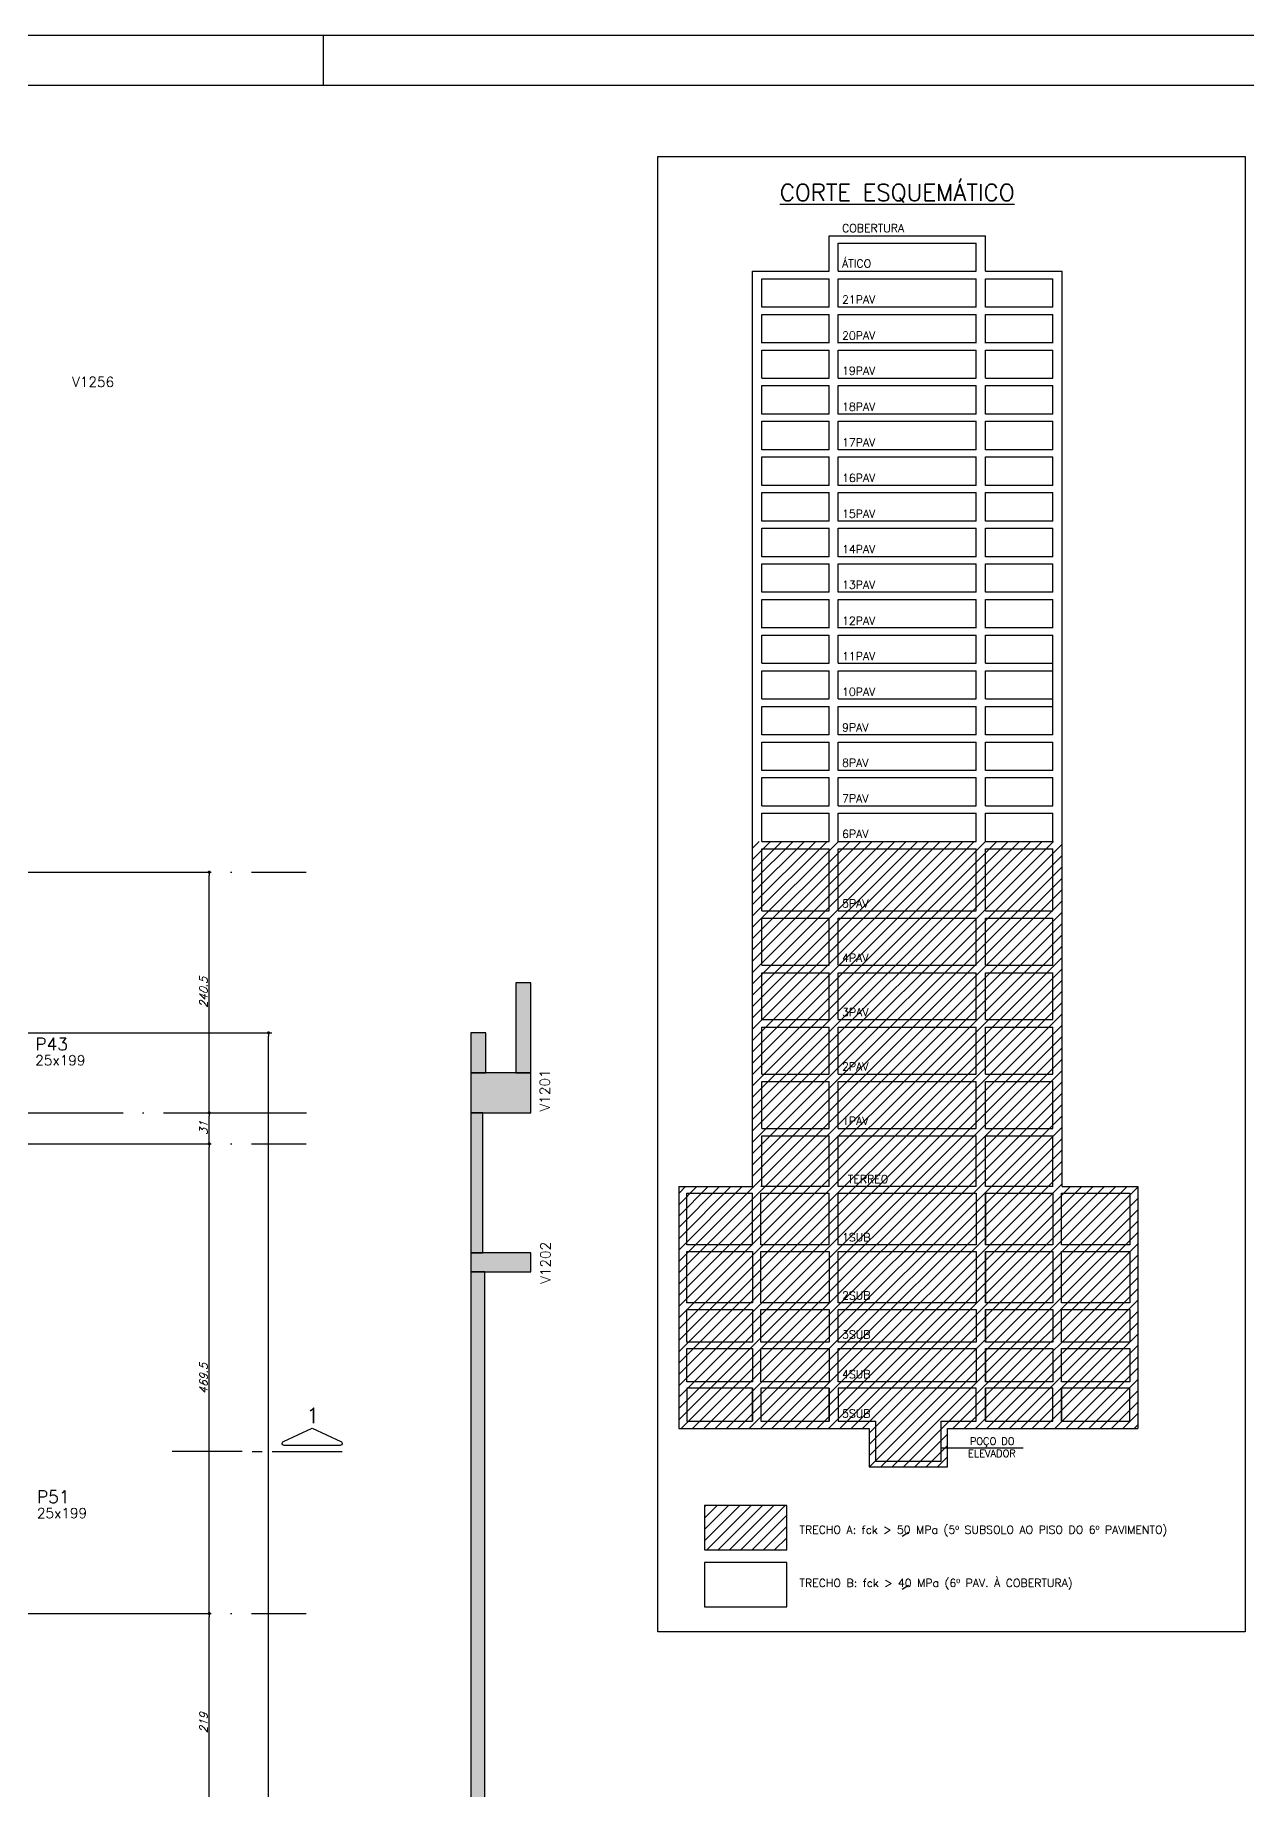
# Model space of a CAD drawing. Extents: x -4228 to 5417, y -2048 to 2452.
# Drawn here: x 3280 to 4491, y 698 to 2452 of the extents above; entities that cross this region are included whole.
import ezdxf
from ezdxf.enums import TextEntityAlignment as Align

# ---------------------------------------------------------------- set-up
doc = ezdxf.new("R2010")
doc.units = 0
doc.header["$LTSCALE"] = 50
doc.header["$MEASUREMENT"] = 0
doc.linetypes.add('EIXO', pattern=[6.8, 6, -0.4, 0, -0.4])
doc.layers.get('0').update_dxf_attribs({"linetype": 'CONTINUOUS'})
doc.layers.get('DEFPOINTS').update_dxf_attribs({"linetype": 'CONTINUOUS'})
for name, color, linetype in [('F-AUX', 2, 'CONTINUOUS'), ('F-AUX-RED', 1, 'CONTINUOUS'), ('F-AUX-YELLOW', 2, 'CONTINUOUS'), ('F-CORTE', 4, 'CONTINUOUS'), ('F-CORTE-INDICAÇÃO', 4, 'CONTINUOUS'), ('F-COTAS', 106, 'CONTINUOUS'), ('F-EIXO', 12, 'EIXO'), ('F-MARGEM', 1, 'CONTINUOUS'), ('F-PILARES-DIM', 172, 'CONTINUOUS'), ('F-PILARES-NOME', 170, 'CONTINUOUS'), ('F-SOLIDO-CORTE', 71, 'CONTINUOUS'), ('F-TEXTO', 6, 'CONTINUOUS'), ('F-TEXTO-CYAN', 4, 'CONTINUOUS'), ('F-TEXTO-MAGENTA', 6, 'CONTINUOUS'), ('F-TEXTO-YELLOW', 2, 'CONTINUOUS')]:
    doc.layers.add(name, color=color, linetype=linetype)
doc.styles.add('CP-TEXT-INCL', font='simplex.shx', dxfattribs={"oblique": 20})
doc.styles.add('CP-TEXTO', font='simplex.shx')
doc.styles.add('MCP', font='simplex.shx')
doc.styles.add('ROMANS', font='simplex.shx')
doc.dimstyles.new('CP-COTAS-50', dxfattribs={"dimscale": 0.64, "dimtxt": 12.5, "dimasz": 5, "dimexe": 5, "dimexo": 5, "dimgap": 2.5, "dimtad": 1, "dimdec": 1, "dimdsep": 46, "dimtxsty": 'CP-TEXT-INCL', "dimblk1": 'DOT', "dimblk2": 'DOT', "dimsah": 1, "dimcen": 9, "dimclrd": 256, "dimclre": 256, "dimclrt": 256, "dimadec": 0, "dimazin": 0, "dimtfac": 1, "dimtdec": 1, "dimtmove": 2, "dimatfit": 3, "dimldrblk": 'DOT', "dimfxl": 0, "dimtolj": 1, "dimarcsym": 0})

# ---------------------------------------------------------------- blocks, each defined once
blk = doc.blocks.new('*U10')
at = {"layer": 'F-CORTE-INDICAÇÃO'}
for p, q in [((70, 0), (0, 0)), ((80, 0), (90, 0)), ((100, 0), (170, 0))]:
    blk.add_line(p, q, dxfattribs=at)
blk.add_lwpolyline([(112, 6, -0.802585), (111.2, 9.8), (140, 23.3), (168.8, 9.8, -0.802585), (168, 6)], format="xyb", close=True, dxfattribs=at)
at = {"layer": 'F-CORTE-INDICAÇÃO', "style": 'ROMANS'}
blk.add_attdef('CORTE', text='', height=15, dxfattribs=at).set_placement((140, 35.8), align=Align.MIDDLE_CENTER)
at = {"layer": 'F-CORTE-INDICAÇÃO', "color": 2, "style": 'ROMANS'}
blk.add_attdef('FOLHA', text='', height=12, dxfattribs=at).set_placement((140, -10), align=Align.MIDDLE_CENTER)
blk = doc.blocks.new('*U28')
at = {"layer": 'F-EIXO'}
blk.add_line((0, 0), (7197, 0), dxfattribs=at)
at = {"layer": 'F-TEXTO', "style": 'ROMANS'}
blk.add_attdef('EIXO', text='', height=17.5, dxfattribs=at).set_placement((-28.2072, 0), align=Align.MIDDLE_CENTER)
blk = doc.blocks.new('*U22')
at = {"layer": 'F-EIXO'}
blk.add_line((0, 0), (7197, 0), dxfattribs=at)
at = {"layer": 'F-TEXTO', "style": 'ROMANS'}
blk.add_attdef('EIXO', text='', height=17.5, dxfattribs=at).set_placement((-28.2072, 0), align=Align.MIDDLE_CENTER)
blk = doc.blocks.new('*U23')
at = {"layer": 'F-EIXO'}
blk.add_line((0, 0), (7285, 0), dxfattribs=at)
at = {"layer": 'F-TEXTO', "style": 'ROMANS'}
blk.add_attdef('EIXO', text='', height=17.5, dxfattribs=at).set_placement((-28.2072, 0), align=Align.MIDDLE_CENTER)
blk = doc.blocks.new('*U42')
at = {"layer": 'F-EIXO'}
blk.add_line((0, 0), (7197, 0), dxfattribs=at)
at = {"layer": 'F-TEXTO', "style": 'ROMANS'}
blk.add_attdef('EIXO', text='', height=17.5, dxfattribs=at).set_placement((-28.2072, 0), align=Align.MIDDLE_CENTER)
blk = doc.blocks.new('_DOT')
at = {"color": 0, "linetype": 'ByBlock'}
blk.add_line((-0.5, 0), (-1, 0), dxfattribs=at)
at = {"color": 0, "linetype": 'ByBlock', "const_width": 0.5}
blk.add_lwpolyline([(-0.25, 0, 1), (0.25, 0, 1)], format="xyb", close=True, dxfattribs=at)
blk = doc.blocks.new('*D76')
at = {"layer": 'DEFPOINTS', "color": 0, "linetype": 'Continuous', "transparency": 16777216}
for p in [(3259.5, 1454.5), (3512.9, 1454.5), (3259.5, -475)]:
    blk.add_point(p, dxfattribs=at)
at = {"layer": 'F-COTAS', "linetype": 'Continuous', "lineweight": -2, "transparency": 16777216}
for p, q in [((3262.7, 1454.5), (3516.1, 1454.5)), ((3512.9, -471.8), (3512.9, 1451.3)), ((3262.7, -475), (3516.1, -475))]:
    blk.add_line(p, q, dxfattribs=at)
at = {"layer": 'F-COTAS', "linetype": 'Continuous', "lineweight": -2, "transparency": 16777216, "xscale": 3.2, "yscale": 3.2, "zscale": 3.2}
for p, rotation in [((3512.9, 1454.5), 90), ((3512.9, -475), 270)]:
    blk.add_blockref('_DOT', p, dxfattribs=dict(at, rotation=rotation))
at = {"layer": 'F-COTAS', "linetype": 'Continuous', "transparency": 16777216, "insert": (3507.3, 489.7), "char_height": 8, "attachment_point": 5, "rotation": 90, "style": 'CP-TEXT-INCL'}
blk.add_mtext('\\A1;1929.5', dxfattribs=at)
blk = doc.blocks.new('*D83')
at = {"layer": 'DEFPOINTS', "color": 0, "linetype": 'Continuous', "transparency": 16777216}
for p in [(3453.6, 874), (3453.6, 874), (3453.6, 655)]:
    blk.add_point(p, dxfattribs=at)
at = {"layer": 'F-COTAS', "linetype": 'Continuous', "lineweight": -2, "transparency": 16777216}
blk.add_line((3453.6, 658.2), (3453.6, 870.8), dxfattribs=at)
at = {"layer": 'F-COTAS', "linetype": 'Continuous', "lineweight": -2, "transparency": 16777216, "xscale": 3.2, "yscale": 3.2, "zscale": 3.2}
for p, rotation in [((3453.6, 874), 90), ((3453.6, 655), 270)]:
    blk.add_blockref('_DOT', p, dxfattribs=dict(at, rotation=rotation))
at = {"layer": 'F-COTAS', "linetype": 'Continuous', "transparency": 16777216, "insert": (3448, 764.5), "char_height": 8, "attachment_point": 5, "rotation": 90, "style": 'CP-TEXT-INCL'}
blk.add_mtext('\\A1;219', dxfattribs=at)
blk = doc.blocks.new('*D84')
at = {"layer": 'DEFPOINTS', "color": 0, "linetype": 'Continuous', "transparency": 16777216}
for p in [(3453.6, 1343.5), (3453.6, 1343.5), (3453.6, 874)]:
    blk.add_point(p, dxfattribs=at)
at = {"layer": 'F-COTAS', "linetype": 'Continuous', "lineweight": -2, "transparency": 16777216}
blk.add_line((3453.6, 877.2), (3453.6, 1340.3), dxfattribs=at)
at = {"layer": 'F-COTAS', "linetype": 'Continuous', "lineweight": -2, "transparency": 16777216, "xscale": 3.2, "yscale": 3.2, "zscale": 3.2}
for p, rotation in [((3453.6, 1343.5), 90), ((3453.6, 874), 270)]:
    blk.add_blockref('_DOT', p, dxfattribs=dict(at, rotation=rotation))
at = {"layer": 'F-COTAS', "linetype": 'Continuous', "transparency": 16777216, "insert": (3448, 1108.7), "char_height": 8, "attachment_point": 5, "rotation": 90, "style": 'CP-TEXT-INCL'}
blk.add_mtext('\\A1;469.5', dxfattribs=at)
blk = doc.blocks.new('*D85')
at = {"layer": 'DEFPOINTS', "color": 0, "linetype": 'Continuous', "transparency": 16777216}
for p in [(3453.6, 1374.5), (3453.6, 1374.5), (3453.6, 1343.5)]:
    blk.add_point(p, dxfattribs=at)
at = {"layer": 'F-COTAS', "linetype": 'Continuous', "lineweight": -2, "transparency": 16777216}
blk.add_line((3453.6, 1346.7), (3453.6, 1371.3), dxfattribs=at)
at = {"layer": 'F-COTAS', "linetype": 'Continuous', "lineweight": -2, "transparency": 16777216, "xscale": 3.2, "yscale": 3.2, "zscale": 3.2}
for p, rotation in [((3453.6, 1374.5), 90), ((3453.6, 1343.5), 270)]:
    blk.add_blockref('_DOT', p, dxfattribs=dict(at, rotation=rotation))
at = {"layer": 'F-COTAS', "linetype": 'Continuous', "transparency": 16777216, "insert": (3448, 1359), "char_height": 8, "attachment_point": 5, "rotation": 90, "style": 'CP-TEXT-INCL'}
blk.add_mtext('\\A1;31', dxfattribs=at)
blk = doc.blocks.new('*D86')
at = {"layer": 'DEFPOINTS', "color": 0, "linetype": 'Continuous', "transparency": 16777216}
for p in [(3453.6, 1615), (3453.6, 1615), (3453.6, 1374.5)]:
    blk.add_point(p, dxfattribs=at)
at = {"layer": 'F-COTAS', "linetype": 'Continuous', "lineweight": -2, "transparency": 16777216}
blk.add_line((3453.6, 1377.7), (3453.6, 1611.8), dxfattribs=at)
at = {"layer": 'F-COTAS', "linetype": 'Continuous', "lineweight": -2, "transparency": 16777216, "xscale": 3.2, "yscale": 3.2, "zscale": 3.2}
for p, rotation in [((3453.6, 1615), 90), ((3453.6, 1374.5), 270)]:
    blk.add_blockref('_DOT', p, dxfattribs=dict(at, rotation=rotation))
at = {"layer": 'F-COTAS', "linetype": 'Continuous', "transparency": 16777216, "insert": (3448, 1494.7), "char_height": 8, "attachment_point": 5, "rotation": 90, "style": 'CP-TEXT-INCL'}
blk.add_mtext('\\A1;240.5', dxfattribs=at)
blk = doc.blocks.new('A0-4L_900')
at = {"layer": 'F-MARGEM', "color": 2}
blk.add_line((155.9, 90), (155.9, 89), dxfattribs=at)
blk.add_lwpolyline([(0, 0), (0, 90), (192.9, 90), (192.9, 0)], close=True, dxfattribs=at)
at = {"layer": 'F-MARGEM', "color": 7}
blk.add_lwpolyline([(2.5, 89), (191.9, 89), (191.9, 1), (2.5, 1)], close=True, dxfattribs=at)
blk = doc.blocks.new('A$C0B3B77B0')
h = blk.add_hatch()
h.set_pattern_fill('ANSI31', color=1, scale=64)
h.set_pattern_definition([(45, (-2444.1215, 1353.0405), (-5.656854, 5.656854), [])])
h.paths.add_polyline_path([(21, 203.2), (211.3, 203.2), (211.3, 165.1), (289.5, 165.1), (289.5, 203.2), (479.9, 203.2), (479.9, 445.1), (404.1, 445.1), (404.1, 790.1), (94.8, 790.1), (94.8, 445.1), (21, 445.1)])
h = blk.add_hatch()
h.set_pattern_fill('ANSI31', color=1, scale=64)
h.set_pattern_definition([(45, (-2418.325, 1254.728), (-5.656854, 5.656854), [])])
h.paths.add_polyline_path([(46.8, 81.9), (129.1, 81.9), (129.1, 126.3), (46.8, 126.3)])
at = {"layer": 'F-AUX'}
for p, q in [((171.2, 1360.1), (171.2, 1395.7)), ((171.2, 1395.7), (327.7, 1395.7)), ((180.5, 1360.1), (180.5, 1388.3)), ((180.5, 1388.3), (318.4, 1388.3)), ((318.4, 1360.1), (318.4, 1388.3)), ((327.7, 1360.1), (327.7, 1395.7)), ((94.8, 1352.7), (94.8, 1360.1)), ((94.8, 1360.1), (171.2, 1360.1)), ((94.8, 1324.3), (94.8, 1352.7)), ((104.1, 1352.7), (171.2, 1352.7)), ((104.1, 1324.3), (104.1, 1352.7)), ((171.2, 1324.3), (171.2, 1352.7)), ((171.2, 1324.3), (171.2, 1352.7)), ((180.5, 1360.1), (318.4, 1360.1)), ((180.5, 1352.7), (318.4, 1352.7)), ((180.5, 1324.3), (180.5, 1352.7)), ((318.4, 1324.3), (318.4, 1352.7)), ((327.7, 1360.1), (404.1, 1360.1)), ((327.7, 1352.7), (394.8, 1352.7)), ((327.7, 1324.3), (327.7, 1352.7)), ((327.7, 1324.3), (327.7, 1352.7)), ((394.8, 1324.3), (394.8, 1352.7)), ((404.1, 1352.7), (404.1, 1360.1)), ((404.1, 1324.3), (404.1, 1352.7)), ((94.8, 1317), (94.8, 1324.5)), ((94.8, 1288.3), (94.8, 1317)), ((104.1, 1324.5), (171.2, 1324.5)), ((104.1, 1317), (171.2, 1317)), ((104.1, 1288.3), (104.1, 1317)), ((171.2, 1288.3), (171.2, 1317)), ((171.2, 1288.3), (171.2, 1317)), ((180.5, 1324.5), (318.4, 1324.5)), ((180.5, 1317), (318.4, 1317)), ((180.5, 1288.3), (180.5, 1317)), ((318.4, 1288.3), (318.4, 1317)), ((327.7, 1324.5), (394.8, 1324.5)), ((327.7, 1317), (394.8, 1317)), ((327.7, 1288.3), (327.7, 1317)), ((327.7, 1288.3), (327.7, 1317)), ((394.8, 1288.3), (394.8, 1317)), ((404.1, 1317), (404.1, 1324.5)), ((404.1, 1288.3), (404.1, 1317)), ((94.8, 1281.4), (94.8, 1288.9)), ((94.8, 1253.2), (94.8, 1281.4)), ((104.1, 1288.9), (171.2, 1288.9)), ((104.1, 1281.4), (171.2, 1281.4)), ((104.1, 1253.2), (104.1, 1281.4)), ((171.2, 1253.2), (171.2, 1281.4)), ((171.2, 1253.2), (171.2, 1281.4)), ((180.5, 1288.9), (318.4, 1288.9)), ((180.5, 1281.4), (318.4, 1281.4)), ((180.5, 1253.2), (180.5, 1281.4)), ((318.4, 1253.2), (318.4, 1281.4)), ((327.7, 1288.9), (394.8, 1288.9)), ((327.7, 1281.4), (394.8, 1281.4)), ((327.7, 1253.2), (327.7, 1281.4)), ((327.7, 1253.2), (327.7, 1281.4)), ((394.8, 1253.2), (394.8, 1281.4)), ((404.1, 1281.4), (404.1, 1288.9)), ((404.1, 1253.2), (404.1, 1281.4)), ((94.8, 1245.8), (94.8, 1253.2)), ((94.8, 1217.2), (94.8, 1245.8)), ((104.1, 1253.2), (171.2, 1253.2)), ((104.1, 1245.8), (171.2, 1245.8)), ((104.1, 1217.2), (104.1, 1245.8)), ((171.2, 1217.2), (171.2, 1245.8)), ((171.2, 1217.2), (171.2, 1245.8)), ((180.5, 1253.2), (318.4, 1253.2)), ((180.5, 1245.8), (318.4, 1245.8)), ((180.5, 1217.2), (180.5, 1245.8)), ((318.4, 1217.2), (318.4, 1245.8)), ((327.7, 1253.2), (394.8, 1253.2)), ((327.7, 1245.8), (394.8, 1245.8)), ((327.7, 1217.2), (327.7, 1245.8)), ((327.7, 1217.2), (327.7, 1245.8)), ((394.8, 1217.2), (394.8, 1245.8)), ((404.1, 1245.8), (404.1, 1253.2)), ((404.1, 1217.2), (404.1, 1245.8)), ((94.8, 1210.2), (94.8, 1217.6)), ((104.1, 1217.6), (171.2, 1217.6)), ((180.5, 1217.6), (318.4, 1217.6)), ((327.7, 1217.6), (394.8, 1217.6)), ((404.1, 1210.2), (404.1, 1217.6)), ((94.8, 1181.7), (94.8, 1210.2)), ((104.1, 1210.2), (171.2, 1210.2)), ((104.1, 1181.7), (104.1, 1210.2)), ((171.2, 1181.7), (171.2, 1210.2)), ((171.2, 1181.7), (171.2, 1210.2)), ((180.5, 1210.2), (318.4, 1210.2)), ((180.5, 1181.7), (180.5, 1210.2)), ((318.4, 1181.7), (318.4, 1210.2)), ((327.7, 1210.2), (394.8, 1210.2)), ((327.7, 1181.7), (327.7, 1210.2)), ((327.7, 1181.7), (327.7, 1210.2)), ((394.8, 1181.7), (394.8, 1210.2)), ((404.1, 1181.7), (404.1, 1210.2)), ((94.8, 1174.5), (94.8, 1182)), ((104.1, 1182), (171.2, 1182)), ((180.5, 1182), (318.4, 1182)), ((327.7, 1182), (394.8, 1182)), ((404.1, 1174.5), (404.1, 1182)), ((94.8, 1146), (94.8, 1174.5)), ((104.1, 1174.5), (171.2, 1174.5)), ((104.1, 1146), (104.1, 1174.5)), ((171.2, 1146), (171.2, 1174.5)), ((171.2, 1146), (171.2, 1174.5)), ((180.5, 1174.5), (318.4, 1174.5)), ((180.5, 1146), (180.5, 1174.5)), ((318.4, 1146), (318.4, 1174.5)), ((327.7, 1174.5), (394.8, 1174.5)), ((327.7, 1146), (327.7, 1174.5)), ((327.7, 1146), (327.7, 1174.5)), ((394.8, 1146), (394.8, 1174.5)), ((404.1, 1146), (404.1, 1174.5)), ((94.8, 1138.9), (94.8, 1146.4)), ((104.1, 1146.4), (171.2, 1146.4)), ((180.5, 1146.4), (318.4, 1146.4)), ((327.7, 1146.4), (394.8, 1146.4)), ((404.1, 1138.9), (404.1, 1146.4)), ((94.8, 1110.4), (94.8, 1138.9)), ((104.1, 1138.9), (171.2, 1138.9)), ((104.1, 1110.4), (104.1, 1138.9)), ((171.2, 1110.4), (171.2, 1138.9)), ((171.2, 1110.4), (171.2, 1138.9)), ((180.5, 1138.9), (318.4, 1138.9)), ((180.5, 1110.4), (180.5, 1138.9)), ((318.4, 1110.4), (318.4, 1138.9)), ((327.7, 1138.9), (394.8, 1138.9)), ((327.7, 1110.4), (327.7, 1138.9)), ((327.7, 1110.4), (327.7, 1138.9)), ((394.8, 1110.4), (394.8, 1138.9)), ((404.1, 1110.4), (404.1, 1138.9)), ((94.8, 1103.3), (94.8, 1110.7)), ((104.1, 1110.7), (171.2, 1110.7)), ((180.5, 1110.7), (318.4, 1110.7)), ((327.7, 1110.7), (394.8, 1110.7)), ((404.1, 1103.3), (404.1, 1110.7)), ((94.8, 1074.8), (94.8, 1103.3)), ((104.1, 1103.3), (171.2, 1103.3)), ((104.1, 1074.8), (104.1, 1103.3)), ((171.2, 1074.8), (171.2, 1103.3)), ((171.2, 1074.8), (171.2, 1103.3)), ((180.5, 1103.3), (318.4, 1103.3)), ((180.5, 1074.8), (180.5, 1103.3)), ((318.4, 1074.8), (318.4, 1103.3)), ((327.7, 1103.3), (394.8, 1103.3)), ((327.7, 1074.8), (327.7, 1103.3)), ((327.7, 1074.8), (327.7, 1103.3)), ((394.8, 1074.8), (394.8, 1103.3)), ((404.1, 1074.8), (404.1, 1103.3)), ((94.8, 1067.7), (94.8, 1075.1)), ((104.1, 1075.1), (171.2, 1075.1)), ((180.5, 1075.1), (318.4, 1075.1)), ((327.7, 1075.1), (394.8, 1075.1)), ((404.1, 1067.7), (404.1, 1075.1)), ((94.8, 1039.2), (94.8, 1067.7)), ((104.1, 1067.7), (171.2, 1067.7)), ((104.1, 1039.2), (104.1, 1067.7)), ((171.2, 1039.2), (171.2, 1067.7)), ((171.2, 1039.2), (171.2, 1067.7)), ((180.5, 1067.7), (318.4, 1067.7)), ((180.5, 1039.2), (180.5, 1067.7)), ((318.4, 1039.2), (318.4, 1067.7)), ((327.7, 1067.7), (394.8, 1067.7)), ((327.7, 1039.2), (327.7, 1067.7)), ((327.7, 1039.2), (327.7, 1067.7)), ((394.8, 1039.2), (394.8, 1067.7)), ((404.1, 1039.2), (404.1, 1067.7)), ((94.8, 1032), (94.8, 1039.5)), ((104.1, 1039.5), (171.2, 1039.5)), ((180.5, 1039.5), (318.4, 1039.5)), ((327.7, 1039.5), (394.8, 1039.5)), ((404.1, 1032), (404.1, 1039.5)), ((94.8, 1003.5), (94.8, 1032)), ((104.1, 1032), (171.2, 1032)), ((104.1, 1003.5), (104.1, 1032)), ((171.2, 1003.5), (171.2, 1032)), ((171.2, 1003.5), (171.2, 1032)), ((180.5, 1032), (318.4, 1032)), ((180.5, 1003.5), (180.5, 1032)), ((318.4, 1003.5), (318.4, 1032)), ((327.7, 1032), (394.8, 1032)), ((327.7, 1003.5), (327.7, 1032)), ((327.7, 1003.5), (327.7, 1032)), ((394.8, 1003.5), (394.8, 1032)), ((404.1, 1003.5), (404.1, 1032)), ((94.8, 996.4), (94.8, 1003.9)), ((104.1, 1003.9), (171.2, 1003.9)), ((180.5, 1003.9), (318.4, 1003.9)), ((327.7, 1003.9), (394.8, 1003.9)), ((404.1, 996.4), (404.1, 1003.9)), ((94.8, 968.2), (94.8, 996.4)), ((104.1, 996.4), (171.2, 996.4)), ((104.1, 968.2), (104.1, 996.4)), ((171.2, 968.2), (171.2, 996.4)), ((171.2, 968.2), (171.2, 996.4)), ((180.5, 996.4), (318.4, 996.4)), ((180.5, 968.2), (180.5, 996.4)), ((318.4, 968.2), (318.4, 996.4)), ((327.7, 996.4), (394.8, 996.4)), ((327.7, 968.2), (327.7, 996.4)), ((327.7, 968.2), (327.7, 996.4)), ((394.8, 952.8), (394.8, 996.4)), ((404.1, 952.8), (404.1, 996.4)), ((94.8, 932.6), (94.8, 968.2)), ((104.1, 968.2), (171.2, 968.2)), ((180.5, 968.2), (318.4, 968.2)), ((327.7, 968.2), (394.8, 968.2)), ((404.1, 932.6), (404.1, 968.2)), ((104.1, 960.8), (171.2, 960.8)), ((104.1, 932.6), (104.1, 960.8)), ((171.2, 932.6), (171.2, 960.8)), ((171.2, 932.6), (171.2, 960.8)), ((180.5, 960.8), (318.4, 960.8)), ((180.5, 932.6), (180.5, 960.8)), ((318.4, 932.6), (318.4, 960.8)), ((327.7, 960.8), (394.8, 960.8)), ((327.7, 932.6), (327.7, 960.8)), ((327.7, 932.6), (327.7, 960.8)), ((394.8, 917.2), (394.8, 960.8)), ((94.8, 925.2), (94.8, 932.6)), ((104.1, 932.6), (171.2, 932.6)), ((180.5, 932.6), (318.4, 932.6)), ((327.7, 932.6), (394.8, 932.6)), ((404.1, 925.2), (404.1, 932.6)), ((94.8, 896.7), (94.8, 925.2)), ((104.1, 925.2), (171.2, 925.2)), ((104.1, 896.7), (104.1, 925.2)), ((171.2, 896.7), (171.2, 925.2)), ((171.2, 896.7), (171.2, 925.2)), ((180.5, 925.2), (318.4, 925.2)), ((180.5, 896.7), (180.5, 925.2)), ((318.4, 896.7), (318.4, 925.2)), ((327.7, 925.2), (394.8, 925.2)), ((327.7, 896.7), (327.7, 925.2)), ((327.7, 896.7), (327.7, 925.2)), ((394.8, 896.7), (394.8, 925.2)), ((404.1, 896.7), (404.1, 925.2)), ((94.8, 889.5), (94.8, 897)), ((104.1, 897), (171.2, 897)), ((180.5, 897), (318.4, 897)), ((327.7, 897), (394.8, 897)), ((404.1, 889.5), (404.1, 897)), ((94.8, 861), (94.8, 889.5)), ((104.1, 889.5), (171.2, 889.5)), ((104.1, 861), (104.1, 889.5)), ((171.2, 861), (171.2, 889.5)), ((171.2, 861), (171.2, 889.5)), ((180.5, 889.5), (318.4, 889.5)), ((180.5, 861), (180.5, 889.5)), ((318.4, 861), (318.4, 889.5)), ((327.7, 889.5), (394.8, 889.5)), ((327.7, 861), (327.7, 889.5)), ((327.7, 861), (327.7, 889.5)), ((394.8, 861), (394.8, 889.5)), ((404.1, 861), (404.1, 889.5)), ((94.8, 853.9), (94.8, 861.4)), ((104.1, 861.4), (171.2, 861.4)), ((180.5, 861.4), (318.4, 861.4)), ((327.7, 861.4), (394.8, 861.4)), ((404.1, 853.9), (404.1, 861.4)), ((94.8, 825.7), (94.8, 853.9)), ((104.1, 853.9), (171.2, 853.9)), ((104.1, 825.7), (104.1, 853.9)), ((171.2, 825.7), (171.2, 853.9)), ((171.2, 825.7), (171.2, 853.9)), ((180.5, 853.9), (318.4, 853.9)), ((180.5, 825.7), (180.5, 853.9)), ((318.4, 825.7), (318.4, 853.9)), ((327.7, 853.9), (394.8, 853.9)), ((327.7, 825.7), (327.7, 853.9)), ((327.7, 825.7), (327.7, 853.9)), ((394.8, 825.7), (394.8, 853.9)), ((404.1, 825.7), (404.1, 853.9)), ((94.8, 818.3), (94.8, 825.7)), ((104.1, 825.7), (171.2, 825.7)), ((180.5, 825.7), (318.4, 825.7)), ((327.7, 825.7), (394.8, 825.7)), ((404.1, 818.3), (404.1, 825.7)), ((94.8, 790.1), (94.8, 818.3)), ((104.1, 818.3), (171.2, 818.3)), ((104.1, 790.1), (104.1, 818.3)), ((171.2, 790.1), (171.2, 818.3)), ((171.2, 790.1), (171.2, 818.3)), ((180.5, 818.3), (318.4, 818.3)), ((180.5, 790.1), (180.5, 818.3)), ((318.4, 790.1), (318.4, 818.3)), ((327.7, 818.3), (394.8, 818.3)), ((327.7, 790.1), (327.7, 818.3)), ((327.7, 790.1), (327.7, 818.3)), ((394.8, 790.1), (394.8, 818.3)), ((404.1, 790.1), (404.1, 818.3)), ((94.8, 782.7), (94.8, 790.1)), ((104.1, 790.1), (171.2, 790.1)), ((180.5, 790.1), (318.4, 790.1)), ((327.7, 790.1), (394.8, 790.1)), ((404.1, 782.7), (404.1, 790.1)), ((94.8, 720.7), (94.8, 782.7)), ((104.1, 782.7), (171.2, 782.7)), ((104.1, 720.7), (104.1, 782.7)), ((171.2, 720.7), (171.2, 782.7)), ((171.2, 720.7), (171.2, 782.7)), ((180.5, 782.7), (318.4, 782.7)), ((180.5, 720.7), (180.5, 782.7)), ((318.4, 720.7), (318.4, 782.7)), ((327.7, 782.7), (394.8, 782.7)), ((327.7, 720.7), (327.7, 782.7)), ((327.7, 720.7), (327.7, 782.7)), ((394.8, 720.7), (394.8, 782.7)), ((404.1, 720.7), (404.1, 782.7)), ((94.8, 713.3), (94.8, 720.7)), ((104.1, 720.7), (171.2, 720.7)), ((180.5, 720.7), (318.4, 720.7)), ((327.7, 720.7), (394.8, 720.7)), ((404.1, 713.3), (404.1, 720.7)), ((94.8, 666.4), (94.8, 713.3)), ((104.1, 713.3), (171.2, 713.3)), ((104.1, 666.4), (104.1, 713.3)), ((171.2, 666.4), (171.2, 713.3)), ((171.2, 666.4), (171.2, 713.3)), ((180.5, 713.3), (318.4, 713.3)), ((180.5, 666.4), (180.5, 713.3)), ((318.4, 666.4), (318.4, 713.3)), ((327.7, 713.3), (394.8, 713.3)), ((327.7, 666.4), (327.7, 713.3)), ((327.7, 666.4), (327.7, 713.3)), ((394.8, 666.4), (394.8, 713.3)), ((404.1, 666.4), (404.1, 713.3)), ((94.8, 658.9), (94.8, 666.4)), ((94.8, 612), (94.8, 658.9)), ((104.1, 666.4), (171.2, 666.4)), ((104.1, 658.9), (171.2, 658.9)), ((104.1, 612), (104.1, 658.9)), ((171.2, 612), (171.2, 658.9)), ((171.2, 612), (171.2, 658.9)), ((180.5, 666.4), (318.4, 666.4)), ((180.5, 658.9), (318.4, 658.9)), ((180.5, 612), (180.5, 658.9)), ((318.4, 612), (318.4, 658.9)), ((327.7, 666.4), (394.8, 666.4)), ((327.7, 658.9), (394.8, 658.9)), ((327.7, 612), (327.7, 658.9)), ((327.7, 612), (327.7, 658.9)), ((394.8, 612), (394.8, 658.9)), ((404.1, 658.9), (404.1, 666.4)), ((404.1, 612), (404.1, 658.9)), ((94.8, 604.5), (94.8, 612)), ((94.8, 557.6), (94.8, 604.5)), ((104.1, 612), (171.2, 612)), ((104.1, 604.5), (171.2, 604.5)), ((104.1, 557.6), (104.1, 604.5)), ((171.2, 557.6), (171.2, 604.5)), ((171.2, 557.6), (171.2, 604.5)), ((180.5, 612), (318.4, 612)), ((180.5, 604.5), (318.4, 604.5)), ((180.5, 557.6), (180.5, 604.5)), ((318.4, 557.6), (318.4, 604.5)), ((327.7, 612), (394.8, 612)), ((327.7, 604.5), (394.8, 604.5)), ((327.7, 557.6), (327.7, 604.5)), ((327.7, 557.6), (327.7, 604.5)), ((394.8, 557.6), (394.8, 604.5)), ((404.1, 604.5), (404.1, 612)), ((404.1, 557.6), (404.1, 604.5)), ((94.8, 550.2), (94.8, 557.6)), ((94.8, 503.2), (94.8, 550.2)), ((104.1, 557.6), (171.2, 557.6)), ((104.1, 550.2), (171.2, 550.2)), ((104.1, 503.2), (104.1, 550.2)), ((171.2, 503.2), (171.2, 550.2)), ((171.2, 503.2), (171.2, 550.2)), ((180.5, 557.6), (318.4, 557.6)), ((180.5, 550.2), (318.4, 550.2)), ((180.5, 503.2), (180.5, 550.2)), ((318.4, 503.2), (318.4, 550.2)), ((327.7, 557.6), (394.8, 557.6)), ((327.7, 550.2), (394.8, 550.2)), ((327.7, 503.2), (327.7, 550.2)), ((327.7, 503.2), (327.7, 550.2)), ((394.8, 503.2), (394.8, 550.2)), ((404.1, 550.2), (404.1, 557.6)), ((404.1, 503.2), (404.1, 550.2)), ((94.8, 495.8), (94.8, 503.2)), ((94.8, 445.1), (94.8, 495.8)), ((104.1, 503.2), (171.2, 503.2)), ((104.1, 495.8), (171.2, 495.8)), ((104.1, 445.1), (104.1, 495.8)), ((171.2, 445.1), (171.2, 495.8)), ((171.2, 445.1), (171.2, 495.8)), ((180.5, 503.2), (318.4, 503.2)), ((180.5, 495.8), (318.4, 495.8)), ((180.5, 445.1), (180.5, 495.8)), ((318.4, 445.1), (318.4, 495.8)), ((327.7, 503.2), (394.8, 503.2)), ((327.7, 495.8), (394.8, 495.8)), ((327.7, 445.1), (327.7, 495.8)), ((327.7, 445.1), (327.7, 495.8)), ((394.8, 445.1), (394.8, 495.8)), ((404.1, 495.8), (404.1, 503.2)), ((404.1, 445.1), (404.1, 495.8)), ((21, 445.1), (21, 203.2)), ((21, 445.1), (94.8, 445.1)), ((29.2, 438.6), (94.8, 438.6)), ((94.8, 387), (94.8, 438.6)), ((171.2, 445.1), (103, 445.1)), ((103, 438.6), (171.2, 438.6)), ((171.2, 387), (171.2, 438.6)), ((318.4, 445.1), (180.5, 445.1)), ((180.5, 438.6), (318.4, 438.6)), ((394.8, 445.1), (327.7, 445.1)), ((327.7, 438.6), (394.8, 438.6)), ((403.7, 438.6), (471.7, 438.6)), ((404.1, 445.1), (479.9, 445.1)), ((479.9, 445.1), (479.9, 203.2)), ((94.8, 387), (29.2, 387)), ((171.2, 387), (103, 387)), ((318.4, 387), (180.5, 387)), ((394.8, 387), (327.7, 387)), ((471.7, 387), (403.7, 387)), ((29.2, 380.4), (94.8, 380.4)), ((94.8, 380.4), (94.8, 328.9)), ((103, 380.4), (171.2, 380.4)), ((171.2, 380.4), (171.2, 328.9)), ((180.5, 380.4), (318.4, 380.4)), ((327.7, 380.4), (394.8, 380.4)), ((403.7, 380.4), (471.7, 380.4)), ((29.2, 322.3), (94.8, 322.3)), ((94.8, 322.3), (94.8, 289.7)), ((103, 322.3), (171.2, 322.3)), ((171.2, 322.3), (171.2, 289.7)), ((180.5, 322.3), (318.4, 322.3)), ((327.7, 322.3), (394.8, 322.3)), ((403.7, 322.3), (471.7, 322.3)), ((29.2, 283.2), (94.8, 283.2)), ((94.8, 283.2), (94.8, 250.1)), ((103, 283.2), (171.2, 283.2)), ((171.2, 283.2), (171.2, 250.1)), ((180.5, 283.2), (318.4, 283.2)), ((327.7, 283.2), (394.8, 283.2)), ((403.7, 283.2), (471.7, 283.2)), ((21, 203.2), (211.3, 203.2)), ((211.3, 203.2), (211.3, 165.1)), ((289.5, 165.1), (289.5, 203.2)), ((289.5, 203.2), (479.9, 203.2)), ((406.1, 203.2), (406.1, 203.2)), ((211.3, 165.1), (289.5, 165.1))]:
    blk.add_line(p, q, dxfattribs=at)
for points in [[(180.5, 387), (180.5, 438.6)], [(318.4, 438.6), (318.4, 387)], [(318.4, 380.4), (318.4, 328.9), (180.5, 328.9), (180.5, 380.4)], [(318.4, 322.3), (318.4, 289.7), (180.5, 289.7), (180.5, 322.3)], [(318.4, 283.2), (318.4, 250.1), (180.5, 250.1), (180.5, 283.2)], [(327.7, 210.7), (394.8, 210.7), (394.8, 243.5), (327.7, 243.5), (327.7, 210.7), (327.7, 243.5)], [(403.7, 210.7), (471.7, 210.7), (471.7, 243.5), (403.7, 243.5), (403.7, 210.7), (403.7, 243.5)]]:
    blk.add_lwpolyline(points, dxfattribs=at)
at = {"layer": 'F-AUX-RED'}
blk.add_line((283, 184.1), (365.3, 184.1), dxfattribs=at)
blk.add_lwpolyline([(587.2, 0), (0, 0), (0, 1474.8), (587.2, 1474.8)], close=True, dxfattribs=at)
at = {"layer": 'F-AUX-RED', "linetype": 'Continuous'}
for points in [[(46.8, 81.9), (129.1, 81.9), (129.1, 126.3), (46.8, 126.3)], [(46.8, 81.9), (129.1, 81.9), (129.1, 126.3), (46.8, 126.3)], [(46.8, 25), (129.1, 25), (129.1, 69.4), (46.8, 69.4)], [(46.8, 25), (129.1, 25), (129.1, 69.4), (46.8, 69.4)]]:
    blk.add_lwpolyline(points, close=True, dxfattribs=at)
at = {"layer": 'F-AUX-YELLOW'}
for points in [[(29.2, 387), (29.2, 438.6)], [(103, 387), (103, 438.6)], [(327.7, 387), (327.7, 438.6)], [(327.7, 438.6), (327.7, 387)], [(394.8, 438.6), (394.8, 387)], [(403.7, 387), (403.7, 438.6)], [(471.7, 438.6), (471.7, 387)], [(94.8, 328.9), (94.8, 328.9), (29.2, 328.9), (29.2, 380.4)], [(171.2, 328.9), (171.2, 328.9), (103, 328.9), (103, 380.4)], [(394.8, 380.4), (394.8, 328.9), (327.7, 328.9), (327.7, 380.4)], [(327.7, 380.4), (327.7, 328.9)], [(471.7, 380.4), (471.7, 328.9), (403.7, 328.9), (403.7, 380.4)], [(94.8, 289.7), (94.8, 289.7), (29.2, 289.7), (29.2, 322.3)], [(171.2, 289.7), (171.2, 289.7), (103, 289.7), (103, 322.3)], [(394.8, 322.3), (394.8, 289.7), (327.7, 289.7), (327.7, 322.3)], [(327.7, 322.3), (327.7, 289.7)], [(471.7, 322.3), (471.7, 289.7), (403.7, 289.7), (403.7, 322.3)], [(94.8, 250.1), (94.8, 250.1), (29.2, 250.1), (29.2, 283.2)], [(171.2, 250.1), (171.2, 250.1), (103, 250.1), (103, 283.2)], [(394.8, 283.2), (394.8, 250.1), (327.7, 250.1), (327.7, 283.2)], [(327.7, 283.2), (327.7, 250.1)], [(471.7, 283.2), (471.7, 250.1), (403.7, 250.1), (403.7, 283.2)], [(94.8, 243.5), (94.8, 210.7), (94.8, 243.5), (29.2, 243.5), (29.2, 210.7), (94.8, 210.7)], [(171.2, 243.5), (171.2, 210.7), (171.2, 243.5), (103, 243.5), (103, 210.7), (171.2, 210.7)], [(283, 210.7), (318.4, 210.7), (318.4, 243.5), (180.5, 243.5), (180.5, 210.7), (217.9, 210.7)], [(283, 210.7), (283, 170.4), (217.9, 170.4), (217.9, 210.7)]]:
    blk.add_lwpolyline(points, dxfattribs=at)
at = {"layer": 'F-TEXTO-CYAN', "color": 2}
for p, q in [((250.8, 99.4), (244.4, 95.5)), ((250.8, 46.2), (244.4, 42.3))]:
    blk.add_line(p, q, dxfattribs=at)
at = {"layer": 'F-AUX', "style": 'MCP'}
for s, p in [('COBERTURA', (184.2, 1399.2)), ('ÁTICO', (184.2, 1363.9)), ('21PAV     ', (184.2, 1327.8)), ('20PAV     ', (184.2, 1291.8)), ('19PAV     ', (184.2, 1256.7)), ('18PAV     ', (184.2, 1220.7)), ('17PAV     ', (184.2, 1185.1)), ('16PAV     ', (184.2, 1149.5)), ('15PAV     ', (184.2, 1113.8)), ('14PAV     ', (184.2, 1078.2)), ('13PAV     ', (184.2, 1042.8)), ('12PAV     ', (184.2, 1006.7)), ('11PAV     ', (184.2, 971.3)), ('10PAV     ', (184.2, 935.7)), ('9PAV     ', (184.2, 900.1)), ('8PAV     ', (184.2, 864.8)), ('7PAV     ', (184.2, 829.2)), ('6PAV     ', (184.2, 793.6)), ('5PAV     ', (184.2, 724.2)), ('4PAV     ', (184.2, 669.8)), ('3PAV     ', (184.2, 615.4)), ('2PAV     ', (184.2, 561.1)), ('1PAV', (184.2, 506.7)), ('TERREO', (190, 448.6)), ('1SUB', (184.2, 390.4)), ('2SUB', (184.2, 332.3)), ('3SUB', (184.2, 293.2)), ('4SUB     ', (184.2, 253.6)), ('5SUB', (184.2, 214.2))]:
    blk.add_text(s, height=8, dxfattribs=at).set_placement(p)
at = {"layer": 'F-TEXTO-CYAN', "color": 2, "style": 'CP-TEXTO'}
for s, p in [('TRECHO A: fck > 50 MPa (5º SUBSOLO AO PISO DO 6º PAVIMENTO)', (141.7, 98.1)), ('TRECHO B: fck > 40 MPa (6º PAV. À COBERTURA)', (141.7, 44.9))]:
    blk.add_text(s, height=8, dxfattribs=at).set_placement(p)
at = {"layer": 'F-TEXTO-MAGENTA', "style": 'ROMANS'}
blk.add_text('%%UCORTE ESQUEMÁTICO', height=16.8, dxfattribs=at).set_placement((122, 1430.5))
at = {"layer": 'F-TEXTO-YELLOW', "style": 'CP-TEXTO'}
for s, p in [('POÇO DO', (311.9, 187)), ('ELEVADOR  ', (310.1, 174.8))]:
    blk.add_text(s, height=7.2, dxfattribs=at).set_placement(p)

msp = doc.modelspace()

# ---------------------------------------------------------------- hatches: boundary and pattern name
at = {"layer": 'F-SOLIDO-CORTE', "linetype": 'Continuous'}
for points in [[(3772.278, 1504.5), (3763.66, 1504.5), (3759.976, 1504.5), (3759.976, 1482.395), (3759.976, 1466.206), (3759.976, 1414.5), (3762.674, 1414.5), (3771.292, 1414.5), (3774.976, 1414.5), (3774.976, 1430.689), (3774.976, 1482.395), (3774.976, 1504.5)], [(3714.976, 1444.676), (3714.976, 1444.55), (3714.976, 1438.448), (3714.976, 1438.041), (3714.976, 1435.572), (3714.976, 1426.721), (3714.976, 1425.695), (3714.976, 1418.461), (3714.976, 1414.5), (3717.793, 1414.5), (3719.335, 1414.5), (3729.976, 1414.5), (3729.976, 1421.695), (3729.976, 1425.695), (3729.976, 1426.721), (3729.976, 1435.572), (3729.976, 1438.041), (3729.976, 1438.448), (3729.976, 1444.55), (3729.976, 1444.676), (3729.976, 1447.131), (3729.976, 1454.5), (3727.278, 1454.5), (3717.739, 1454.5), (3714.976, 1454.5), (3714.976, 1447.131)], [(3714.976, 1378.613), (3714.976, 1374.5), (3726.243, 1374.5), (3732.412, 1374.5), (3774.976, 1374.5), (3774.976, 1382.011), (3774.976, 1386.124), (3774.976, 1414.5), (3763.709, 1414.5), (3757.54, 1414.5), (3714.976, 1414.5), (3714.976, 1386.124)], [(3714.976, 1234.5), (3717.229, 1234.5), (3718.463, 1234.5), (3726.976, 1234.5), (3726.976, 1260.79), (3726.976, 1275.184), (3726.976, 1374.5), (3724.723, 1374.5), (3723.489, 1374.5), (3714.976, 1374.5), (3714.976, 1275.184), (3714.976, 1248.895)], [(3714.976, 1217.454), (3714.976, 1215.5), (3726.243, 1215.5), (3732.412, 1215.5), (3774.976, 1215.5), (3774.976, 1219.068), (3774.976, 1221.021), (3774.976, 1234.5), (3763.709, 1234.5), (3757.54, 1234.5), (3714.976, 1234.5), (3714.976, 1221.021)], [(3714.976, 1056.84), (3714.976, 884.356), (3714.976, 664.5), (3717.578, 664.5), (3719.015, 664.5), (3728.976, 664.5), (3728.976, 884.356), (3728.976, 1056.84), (3728.976, 1075.519), (3728.976, 1085.747), (3728.976, 1123.115), (3728.976, 1143.576), (3728.976, 1190.052), (3728.976, 1215.5), (3726.347, 1215.5), (3724.908, 1215.5), (3714.976, 1215.5), (3714.976, 1169.024), (3714.976, 1143.576), (3714.976, 1106.208), (3714.976, 1085.747), (3714.976, 1067.092)]]:
    msp.add_hatch(color=256, dxfattribs=at).paths.add_polyline_path(points, flags=16)

# ---------------------------------------------------------------- linework, layer by layer
at = {"layer": 'F-CORTE', "linetype": 'Continuous'}
for points in [[(3772.278, 1504.5), (3759.976, 1504.5), (3759.976, 1482.395), (3759.976, 1466.206), (3759.976, 1414.5), (3757.54, 1414.5), (3729.976, 1414.5), (3729.976, 1421.695), (3729.976, 1425.695), (3729.976, 1426.721), (3729.976, 1435.572), (3729.976, 1438.041), (3729.976, 1438.448), (3729.976, 1444.55), (3729.976, 1444.676), (3729.976, 1447.131), (3729.976, 1454.5), (3727.278, 1454.5), (3717.739, 1454.5), (3714.976, 1454.5), (3714.976, 1444.676), (3714.976, 1414.5), (3714.976, 1378.613), (3714.976, 1374.5), (3714.976, 1234.5), (3714.976, 1217.454), (3714.976, 1215.5), (3714.976, 1056.84), (3714.976, 664.5)], [(3728.976, 664.5), (3728.976, 884.356), (3728.976, 1056.84), (3728.976, 1075.519), (3728.976, 1085.747), (3728.976, 1123.115), (3728.976, 1143.576), (3728.976, 1190.052), (3728.976, 1215.5), (3732.412, 1215.5), (3774.976, 1215.5), (3774.976, 1219.068), (3774.976, 1221.021), (3774.976, 1234.5), (3763.709, 1234.5), (3757.54, 1234.5), (3726.976, 1234.5), (3726.976, 1260.79), (3726.976, 1275.184), (3726.976, 1374.5), (3732.412, 1374.5), (3774.976, 1374.5), (3774.976, 1382.011), (3774.976, 1386.124), (3774.976, 1414.5), (3774.976, 1430.689), (3774.976, 1482.395), (3774.976, 1504.5), (3772.278, 1504.5)]]:
    msp.add_lwpolyline(points, dxfattribs=at)
at = {"layer": 'F-SOLIDO-CORTE', "linetype": 'Continuous'}
for points in [[(3772.278, 1504.5), (3763.66, 1504.5), (3759.976, 1504.5), (3759.976, 1482.395), (3759.976, 1466.206), (3759.976, 1414.5), (3762.674, 1414.5), (3771.292, 1414.5), (3774.976, 1414.5), (3774.976, 1430.689), (3774.976, 1482.395), (3774.976, 1504.5), (3772.278, 1504.5)], [(3714.976, 1444.675), (3714.976, 1444.55), (3714.976, 1438.448), (3714.976, 1438.041), (3714.976, 1435.571), (3714.976, 1426.721), (3714.976, 1425.694), (3714.976, 1418.461), (3714.976, 1414.5), (3717.793, 1414.5), (3719.335, 1414.5), (3729.976, 1414.5), (3729.976, 1421.695), (3729.976, 1425.694), (3729.976, 1426.721), (3729.976, 1435.571), (3729.976, 1438.041), (3729.976, 1438.448), (3729.976, 1444.55), (3729.976, 1444.675), (3729.976, 1447.131), (3729.976, 1454.5), (3727.278, 1454.5), (3717.739, 1454.5), (3714.976, 1454.5), (3714.976, 1447.131), (3714.976, 1444.675)], [(3714.976, 1378.613), (3714.976, 1374.5), (3726.243, 1374.5), (3732.412, 1374.5), (3774.976, 1374.5), (3774.976, 1382.011), (3774.976, 1386.124), (3774.976, 1414.5), (3763.709, 1414.5), (3757.54, 1414.5), (3714.976, 1414.5), (3714.976, 1386.124), (3714.976, 1378.613)], [(3714.976, 1234.5), (3717.229, 1234.5), (3718.463, 1234.5), (3726.976, 1234.5), (3726.976, 1260.789), (3726.976, 1275.184), (3726.976, 1374.5), (3724.723, 1374.5), (3723.489, 1374.5), (3714.976, 1374.5), (3714.976, 1275.184), (3714.976, 1248.895), (3714.976, 1234.5)], [(3714.976, 1217.454), (3714.976, 1215.5), (3726.243, 1215.5), (3732.412, 1215.5), (3774.976, 1215.5), (3774.976, 1219.068), (3774.976, 1221.021), (3774.976, 1234.5), (3763.709, 1234.5), (3757.54, 1234.5), (3714.976, 1234.5), (3714.976, 1221.021), (3714.976, 1217.454)], [(3714.976, 1056.84), (3714.976, 884.357), (3714.976, 664.5), (3717.578, 664.5), (3719.015, 664.5), (3728.976, 664.5), (3728.976, 884.357), (3728.976, 1056.84), (3728.976, 1075.519), (3728.976, 1085.747), (3728.976, 1123.115), (3728.976, 1143.576), (3728.976, 1190.052), (3728.976, 1215.5), (3726.347, 1215.5), (3724.908, 1215.5), (3714.976, 1215.5), (3714.976, 1169.024), (3714.976, 1143.576), (3714.976, 1106.208), (3714.976, 1085.747), (3714.976, 1067.092), (3714.976, 1056.84)]]:
    msp.add_lwpolyline(points, dxfattribs=at)

# ---------------------------------------------------------------- block references
at = {"layer": 'F-CORTE-INDICAÇÃO', "linetype": 'Continuous'}
ref = msp.add_blockref('*U10', (3416.549, 1036.056), dxfattribs=at)
ref.add_attrib('CORTE', '1', dxfattribs={"height": 15, "style": 'ROMANS'}).set_placement((3557.263, 1071.819), align=Align.MIDDLE_CENTER)
at = {"layer": 'F-COTAS', "linetype": 'Continuous'}
msp.add_blockref('A$C0B3B77B0', (3901.897, 855.644), dxfattribs=at)
at = {"layer": 'F-EIXO', "linetype": 'Continuous'}
for name, p in [('*U42', (-3646.32, 1615)), ('*U23', (-3734.274, 1374.5)), ('*U22', (-3646.32, 1343.5)), ('*U28', (-3646.32, 874))]:
    msp.add_blockref(name, p, dxfattribs=at)
at = {"layer": 'F-MARGEM', "linetype": 'Continuous', "xscale": 50, "yscale": 50, "zscale": 50}
msp.add_blockref('A0-4L_900', (-4227.599, -2048.155), dxfattribs=at)

# ---------------------------------------------------------------- texts
at = {"layer": 'F-PILARES-DIM', "linetype": 'Continuous', "style": 'MCP'}
for p in [(3279.749, 1421.989), (3281.42, 969.37)]:
    msp.add_text('25x199', height=10, dxfattribs=at).set_placement(p)
at = {"layer": 'F-PILARES-NOME', "linetype": 'Continuous', "style": 'MCP'}
for s, p in [('P43', (3279.749, 1436.989)), ('P51', (3281.42, 984.37))]:
    msp.add_text(s, height=12.5, dxfattribs=at).set_placement(p)
at = {"layer": 'F-TEXTO-YELLOW', "linetype": 'Continuous', "style": 'MCP'}
msp.add_text('V1256', height=10, dxfattribs=at).set_placement((3316.617, 2100.098))
for s, p in [('V1201', (3794.031, 1375.864)), ('V1202', (3794.704, 1203.553))]:
    msp.add_text(s, height=10, rotation=90, dxfattribs=at).set_placement(p)

# ---------------------------------------------------------------- dimensions: what is measured, and where the dimension line sits
at = {"layer": 'F-COTAS', "linetype": 'Continuous'}
for base, p1, p2, picture, middle in [((3453.628, 1615), (3453.628, 1374.5), (3453.628, 1615), '*D86', (3448.028, 1494.75)), ((3512.855, 1454.5), (3259.5, -475), (3259.5, 1454.5), '*D76', (3507.255, 489.75)), ((3453.628, 1374.5), (3453.628, 1343.5), (3453.628, 1374.5), '*D85', (3448.028, 1359)), ((3453.628, 1343.5), (3453.628, 874), (3453.628, 1343.5), '*D84', (3448.028, 1108.75)), ((3453.628, 874), (3453.628, 655), (3453.628, 874), '*D83', (3448.028, 764.5))]:
    dim = msp.add_linear_dim(base=base, p1=p1, p2=p2, angle=90, dimstyle='CP-COTAS-50', dxfattribs=at)
    dim.commit()
    dim.dimension.update_dxf_attribs({"geometry": picture, "text_midpoint": middle})

doc.saveas('drawing.dxf')
